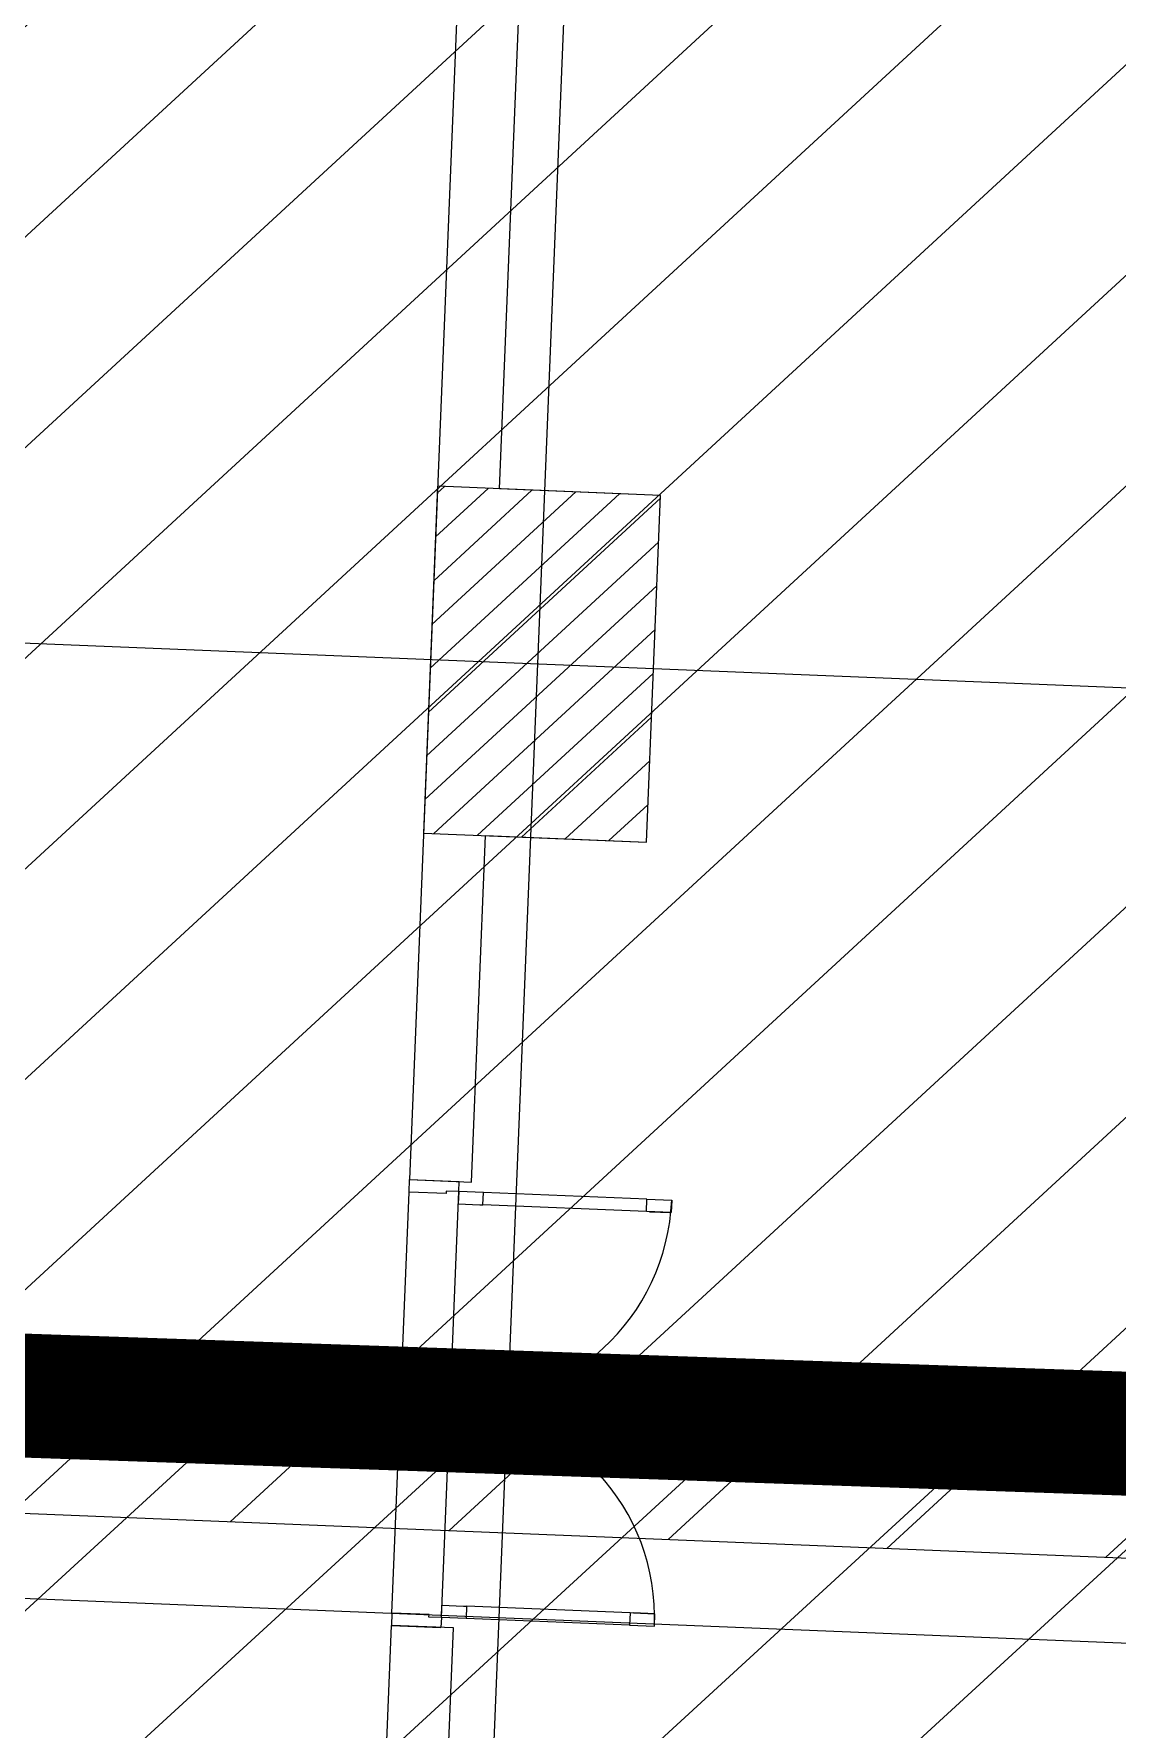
# Model space of a CAD drawing. Extents: x -678889171 to 586587, y -792238163 to 335485.
# Drawn here: x -678716249 to -678711880, y -791955414 to -791948575 of the extents above; entities that cross this region are included whole.
import ezdxf
from ezdxf.enums import TextEntityAlignment as Align

# ---------------------------------------------------------------- set-up
doc = ezdxf.new("R2010")
doc.units = 0
doc.header["$MEASUREMENT"] = 0
for name, color, linetype in [('A-FLOR-PATT', 252, 'Continuous'), ('A-SITE-PATT', 252, 'Continuous'), ('A-WALL', 252, 'Continuous')]:
    doc.layers.add(name, color=color, linetype=linetype)
for name, color, linetype, lineweight in [('BASEMENT3 LAYOUT$0$A-TABL-TEXT', 252, 'Continuous', 30), ('BASEMENT3 LAYOUT$0$HATCH1', 252, 'Continuous', 15), ('BASEMENT3 LAYOUT$0$HATCH2', 252, 'Continuous', 15)]:
    doc.layers.add(name, color=color, linetype=linetype, lineweight=lineweight)
doc.styles.add('Ground floor Towers$0$$Bas01-Rname$0$EN-SC', font='swissc.ttf')
doc.styles.add('Ground floor Towers$0$$Bas01-Rname$0$EN-SCL', font='swisscl.ttf')
doc.styles.add('Ground floor Towers$0$04-Ground Floor$0$V2-lower ground$0$LEVEL  FOR LICENSE LOWER GR$0$$LG- LEVEL$0$AR-SR', font='sarb.shx')

# ---------------------------------------------------------------- blocks, each defined once
blk = doc.blocks.new('A$C61C61320')
at = {"layer": 'BASEMENT3 LAYOUT$0$HATCH2'}
h = blk.add_hatch(dxfattribs=at)
h.set_pattern_fill('ANSI31', color=256, scale=5000, style=0)
h.set_pattern_definition([(45, (1320016.062358054, 343948.7931753235), (-441.9417382415922, 441.9417382415922), [])])
h.paths.add_polyline_path([(11086.00013759569, 20764.88754983409), (-87874.57371154218, 20764.88754983409), (-87874.57371154218, -14411.92520058152), (11086.00013759569, -14411.92520058152)])
h = blk.add_hatch(dxfattribs=at)
h.set_pattern_fill('JIS_WOOD', color=256, scale=1000, style=0)
h.set_pattern_definition([(45, (-845211.5632561638, -471074.8112416068), (-499.9999991609842, 499.9999991609843), [])])
edge = h.paths.add_edge_path()
edge.add_line((-87728.88771757309, -14436.92520058164), (11085.99286301623, -14077.61977391216))
edge.add_line((11085.9928630162, -14077.61977391216), (11086.00013759563, -61296.12011963065))
edge.add_line((11086.00013759569, -61296.12011963065), (-23868.16462742418, -60220.57708285929))
edge.add_line((-23868.16462742421, -60220.57708285929), (-23388.15647815715, -47455.2645226442))
edge.add_arc((-38984.06513334403, -44366.02445463254), 15898.9235792472, 348.7958745272753, 525.9866040010601)
edge.add_line((-54409.82303213701, -40516.12001080933), (-55179.78612954497, -49076.3717473704))
edge.add_line((-55179.78612954495, -49076.3717473704), (-87616.00626249687, -47227.09333388295))
edge.add_line((-87616.00626249681, -47227.09333388295), (-87728.88771757303, -14436.92520058164))
at = {"layer": 'BASEMENT3 LAYOUT$0$A-TABL-TEXT', "const_width": 500}
blk.add_lwpolyline([(-87874.57371154218, -14411.92520058152), (11006.35061529244, -13813.14535745487)], dxfattribs=at)
at = {"layer": 'BASEMENT3 LAYOUT$0$HATCH1'}
blk.add_lwpolyline([(-34954.57419444504, 20764.88754983409), (11086.00013759569, 20764.88754983409), (11086.00013759569, -14077.61977391367), (-34954.57419444504, -14077.61016135014), (-34954.57429169421, 20764.8875468953)], dxfattribs=at)
at = {"layer": 'BASEMENT3 LAYOUT$0$HATCH2'}
blk.add_lwpolyline([(11086.00013759569, 20764.88754983409), (-87874.57371154218, 20764.88754983409), (-87874.57371154218, -14411.92520058152), (11086.00013759569, -14411.92520058152)], close=True, dxfattribs=at)
blk = doc.blocks.new('2')
at = {"layer": 'BASEMENT3 LAYOUT$0$A-TABL-TEXT', "const_width": 500}
blk.add_lwpolyline([(28948.80462125619, 217778.7896551112), (130982.8937054502, 218396.6636916995)], dxfattribs=at)
at = {"layer": 'BASEMENT3 LAYOUT$0$HATCH1'}
blk.add_lwpolyline([(82966.28210714832, 252962.2482544654), (129006.8564391891, 252962.2482544654), (129006.8564391891, 218119.7409307177), (82966.28210714832, 218119.7505432812), (82966.28200989915, 252962.2482515266)], dxfattribs=at)
blk = doc.blocks.new('GR')
at = {"layer": 'A-FLOR-PATT'}
for p, q in [((80275, 225220), (80275, 268485)), ((80275, 226130), (80275, 268485)), ((79842.2614809824, 240678.4492881825), (79842.26148098244, 234356.0098668461)), ((80092.26148098249, 237155.3815689366), (80092.26148098249, 240678.4492881824)), ((79841.52731901282, 237155.3815689366), (79841.52731901282, 235755.3815689366)), ((80741.52731901282, 237155.3815689366), (79841.52731901282, 237155.3815689366)), ((79841.52731901291, 237127.6419527779), (79869.26693517168, 237155.3815689367)), ((79841.52731901291, 236950.8652574813), (80046.04363046831, 237155.3815689367)), ((79841.52731901291, 236774.0885621847), (80222.82032576494, 237155.3815689367)), ((79841.52731901291, 236597.311866888), (80399.59702106158, 237155.3815689367)), ((79841.52731901291, 236420.5351715914), (80576.37371635821, 237155.3815689367)), ((79841.52731901291, 236243.7584762948), (80741.52731901291, 237143.7584762948)), ((80741.5273190128, 237155.3815689366), (80092.26148098249, 237155.3815689366)), ((80741.52731901282, 235755.3815689366), (80741.52731901282, 237155.3815689366)), ((80741.5273190128, 235755.3815689366), (80741.5273190128, 237155.3815689366)), ((79841.52731901291, 236066.9817809981), (80741.52731901291, 236966.9817809981)), ((79841.52731901291, 235890.2050857015), (80741.52731901291, 236790.2050857015)), ((79883.48049754486, 235755.3815689368), (80741.52731901291, 236613.4283904048)), ((106690.0000000001, 236455), (58315, 236455)), ((80060.2571928415, 235755.3815689368), (80741.52731901291, 236436.6516951082)), ((80237.03388813802, 235755.3815689367), (80741.52731901291, 236259.8749998116)), ((80413.81058343465, 235755.3815689367), (80741.52731901291, 236083.0983045149)), ((80590.58727873128, 235755.3815689367), (80741.52731901291, 235906.3216092183)), ((79841.52731901282, 235755.3815689366), (80741.52731901282, 235755.3815689366)), ((80092.26152010012, 234356.0098668461), (80092.2615070305, 235756.1949404791)), ((80092.2615070381, 235755.3815689366), (80741.5273190128, 235755.3815689366)), ((79842.26148098244, 234356.0098668461), (80092.26152010012, 234356.0098668461)), ((79842.26148098246, 234356.0098668461), (80042.26148098246, 234356.0098668461)), ((79842.26148098246, 234306.0098668461), (79842.26148098246, 234356.0098668461)), ((79992.26148098246, 234306.0098668461), (79842.26148098246, 234306.0098668461)), ((79842.26148098244, 232606.0098668462), (79842.26148098246, 234306.0098668461)), ((80042.26148098246, 234316.0098668461), (79992.26148098246, 234316.0098668461)), ((79992.26148098246, 234316.0098668461), (79992.26148098246, 234306.0098668461)), ((80042.26148098246, 234316.0098668461), (80042.26148098246, 234356.0098668461)), ((80142.26148098246, 234316.0098668461), (80042.26148098246, 234316.0098668461)), ((80042.26148098246, 234316.0098668461), (80042.26148098246, 234266.0098668461)), ((80042.26148098244, 232596.0098668461), (80042.26148098246, 234316.0098668461)), ((80142.26148098246, 234266.0098668461), (80142.26148098246, 234316.0098668461)), ((80802.26148098246, 234316.0098668461), (80142.26148098246, 234316.0098668461)), ((80802.26148098246, 234266.0098668462), (80802.26148098246, 234316.0098668462)), ((80802.26148098246, 234316.0098668462), (80902.26148098244, 234316.0098668462)), ((80902.26148098244, 234316.0098668462), (80902.26148098244, 234266.0098668462)), ((80042.26148098246, 234266.0098668461), (80129.26148098246, 234266.0098668461)), ((80129.26148098246, 234266.0098668461), (80142.26148098246, 234266.0098668461)), ((80802.26148098246, 234266.0098668461), (80142.26148098246, 234266.0098668461)), ((80902.26148098244, 234266.0098668462), (80802.26148098246, 234266.0098668462)), ((80902.26148098244, 234266.0098668462), (80815.26148098244, 234266.0098668462)), ((80815.26148098244, 234266.0098668462), (80902.26148098244, 234266.0098668462)), ((-2250.000000000029, 232605), (106690.0000000001, 232605)), ((79992.26148098244, 232606.0098668461), (79842.26148098244, 232606.0098668462)), ((79842.26148098244, 232606.0098668462), (79842.26148098244, 232556.0098668462)), ((79992.26148098244, 232596.0098668461), (79992.26148098244, 232606.0098668461)), ((80042.26148098244, 232596.0098668461), (79992.26148098244, 232596.0098668461)), ((80042.26148098244, 232596.0098668461), (80042.26148098244, 232646.0098668461)), ((80042.26148098244, 232646.0098668461), (80129.26148098244, 232646.0098668461)), ((80042.26148098244, 232596.0098668461), (80042.26148098244, 232556.0098668461)), ((80142.26148098244, 232596.0098668461), (80042.26148098244, 232596.0098668461)), ((80129.26148098244, 232646.0098668461), (80142.26148098244, 232646.0098668461)), ((80142.26148098244, 232646.0098668461), (80142.26148098244, 232596.0098668461)), ((80802.26148098246, 232646.0098668461), (80142.26148098244, 232646.0098668461)), ((80802.26148098246, 232596.0098668461), (80142.26148098244, 232596.0098668461)), ((80802.26148098246, 232646.0098668461), (80802.26148098246, 232596.0098668461)), ((80902.26148098244, 232646.0098668461), (80802.26148098246, 232646.0098668461)), ((80802.26148098246, 232596.0098668461), (80902.26148098244, 232596.0098668461)), ((80902.26148098244, 232646.0098668461), (80815.26148098244, 232646.0098668461)), ((80815.26148098244, 232646.0098668461), (80902.26148098244, 232646.0098668461)), ((80902.26148098244, 232596.0098668461), (80902.26148098244, 232646.0098668461)), ((79842.26148098244, 232056.0098668462), (79842.26148098244, 232556.0098668462)), ((80092.26153690169, 232556.0098668462), (79842.26148098244, 232556.0098668462)), ((79842.26148098244, 232556.0098668462), (80042.26148098244, 232556.0098668461)), ((80092.2615634966, 229706.820407264), (80092.26153690169, 232556.0098668462))]:
    blk.add_line(p, q, dxfattribs=at)
for centre, radius, start, end in [((687457.6315433225, 163499.1463224945), 615150.2507543761, 171.0710527946992, 188.0887984813754), ((687457.6315433222, 163499.1463224945), 607150.2507543757, 171.117562181745, 188.0887984813754), ((80042.26148098246, 234316.0098668461), 860, 270, 0), ((80042.26148098244, 232596.0098668461), 860, 0, 90)]:
    blk.add_arc(centre, radius, start, end, dxfattribs=at)
at = {"layer": 'A-FLOR-PATT', "style": 'Ground floor Towers$0$04-Ground Floor$0$V2-lower ground$0$LEVEL  FOR LICENSE LOWER GR$0$$LG- LEVEL$0$AR-SR', "flags": 12}
for tag, p in [('L', (30296.07288644527, 72859.53473235783)), ('P', (30237.50458115668, 72203.99769414036))]:
    blk.add_attdef(tag, text='', height=500, dxfattribs=at).set_placement(p, align=Align.RIGHT)
at = {"layer": 'A-FLOR-PATT'}
for tag, p, height, style in [('N', (85492.25876324323, 56633.4995742733), 250, 'Ground floor Towers$0$$Bas01-Rname$0$EN-SC'), ('N', (89389.48149106537, 56633.4995742733), 250, 'Ground floor Towers$0$$Bas01-Rname$0$EN-SC'), ('N', (94597.61363499537, 56633.4995742733), 250, 'Ground floor Towers$0$$Bas01-Rname$0$EN-SC'), ('AN', (85922.66280553787, 56313.08159666645), 200, 'Ground floor Towers$0$$Bas01-Rname$0$EN-SCL'), ('AN', (89819.88553336001, 56313.08159666645), 200, 'Ground floor Towers$0$$Bas01-Rname$0$EN-SCL'), ('AN', (95028.01767729002, 56313.08159666645), 200, 'Ground floor Towers$0$$Bas01-Rname$0$EN-SCL'), ('SN', (85299.47460008037, 56025.08594095582), 200, 'Ground floor Towers$0$$Bas01-Rname$0$EN-SCL'), ('SN', (89196.69732790251, 56025.08594095582), 200, 'Ground floor Towers$0$$Bas01-Rname$0$EN-SCL'), ('SN', (94404.82947183252, 56025.08594095582), 200, 'Ground floor Towers$0$$Bas01-Rname$0$EN-SCL'), ('F', (85927.04975899268, 56008.67972904726), 200, 'Ground floor Towers$0$$Bas01-Rname$0$EN-SCL'), ('F', (89824.27248681482, 56008.67972904726), 200, 'Ground floor Towers$0$$Bas01-Rname$0$EN-SCL'), ('F', (95032.40463074483, 56008.67972904726), 200, 'Ground floor Towers$0$$Bas01-Rname$0$EN-SCL')]:
    blk.add_attdef(tag, p, '', height=height, dxfattribs=dict(at, style=style))
at = {"layer": 'A-FLOR-PATT', "style": 'Ground floor Towers$0$$Bas01-Rname$0$EN-SCL', "width": 0.8}
for p in [(85305.16036184286, 56295.1433535593), (89202.383089665, 56295.1433535593), (94410.51523359501, 56295.1433535593)]:
    blk.add_attdef('FN', p, '', height=250, dxfattribs=at)

msp = doc.modelspace()

# ---------------------------------------------------------------- block references
at = {"layer": 'A-SITE-PATT', "rotation": 357.6731745000001}
for name, p in [('A$C61C61320', (-678706236.4347705, -791940527.995869, -212772)), ('2', (-678833487.1858103, -792167746.3685482, -212772))]:
    msp.add_blockref(name, p, dxfattribs=at)

# ---------------------------------------------------------------- next in the draw order: block references
at = {"layer": 'A-WALL', "rotation": 357.6731745000001}
msp.add_blockref('GR', (-678804025.0995113, -792184118.4910543, -212772), dxfattribs=at)

doc.saveas('drawing.dxf')
